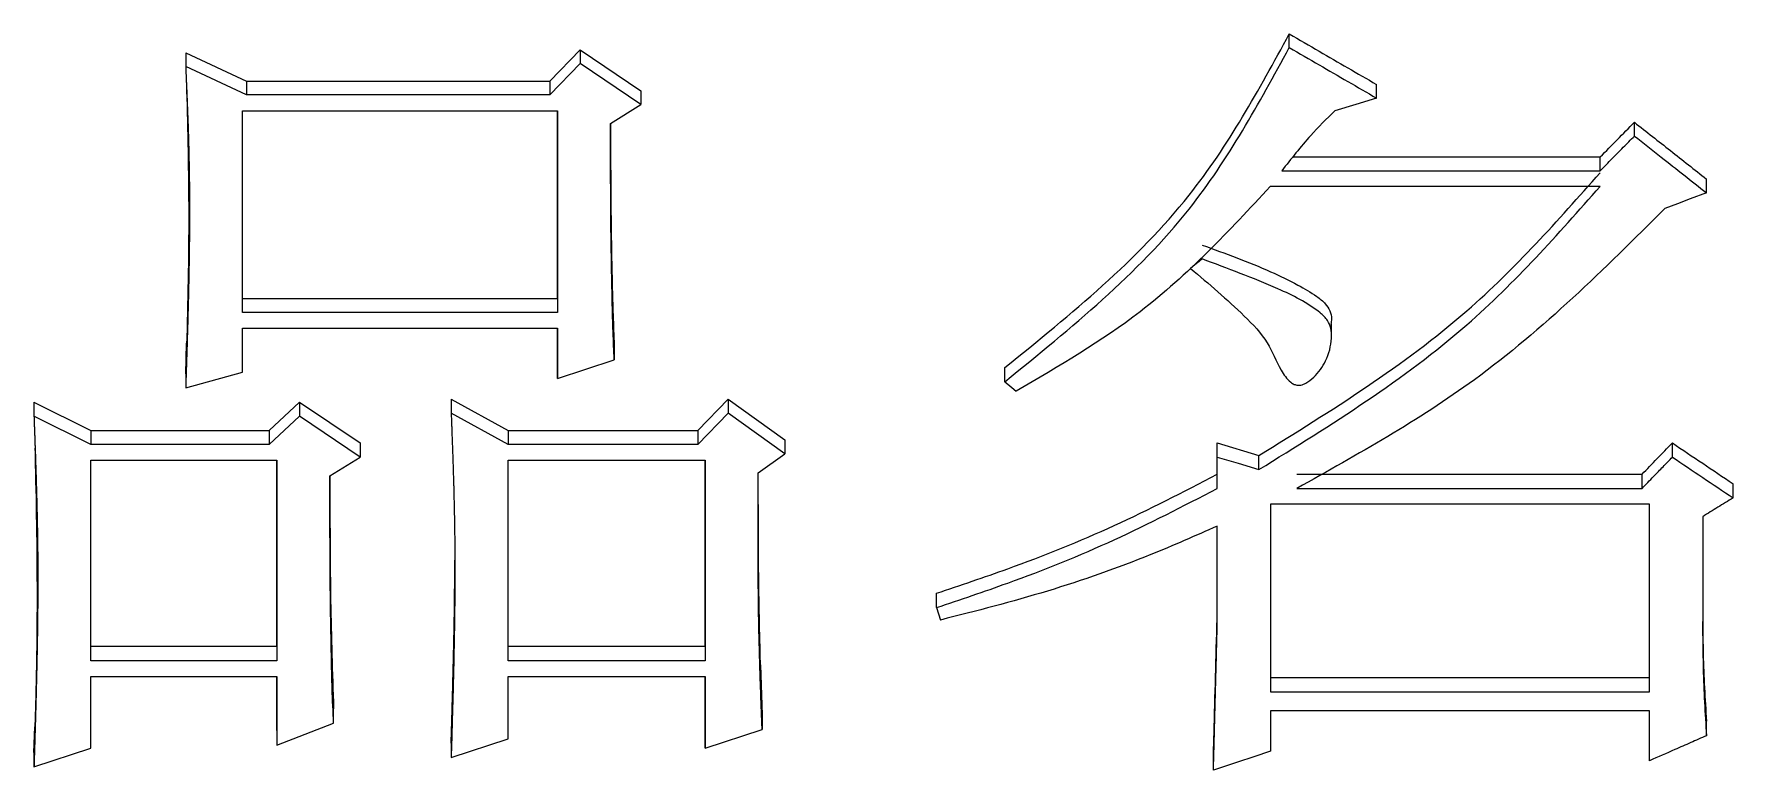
# Model space of a CAD drawing. Header units: millimetres. Extents: x 2126 to 3741, y 477 to 1658.
# Drawn here: x 2355.715 to 2360.561, y 857.712 to 859.813 of the extents above; entities that cross this region are included whole.
import ezdxf

# ---------------------------------------------------------------- set-up
doc = ezdxf.new("R2010")
doc.units = ezdxf.units.MM

msp = doc.modelspace()

# ---------------------------------------------------------------- linework, layer by layer
at = {"color": 7, "linetype": 'Continuous', "lineweight": 25}
for p, q in [((2359.2954, 859.7746), (2359.2954, 859.8134)), ((2356.1476, 859.7593), (2356.1476, 859.7204)), ((2356.1476, 859.7593), (2356.3207, 859.6782)), ((2357.1861, 859.6783), (2357.2726, 859.7683)), ((2357.2726, 859.7683), (2357.2726, 859.7295)), ((2357.2726, 859.7683), (2357.4457, 859.6512)), ((2356.3207, 859.6393), (2356.1476, 859.7204)), ((2357.2726, 859.7295), (2357.1861, 859.6393)), ((2357.4457, 859.6122), (2357.2726, 859.7295)), ((2356.3207, 859.6782), (2357.1861, 859.6783)), ((2356.3207, 859.6782), (2356.3207, 859.6393)), ((2357.1861, 859.6783), (2357.1861, 859.6393)), ((2359.5443, 859.6303), (2359.5443, 859.6693)), ((2357.1861, 859.6393), (2356.3207, 859.6393)), ((2357.3592, 859.5581), (2357.4457, 859.6122)), ((2357.4457, 859.6512), (2357.4457, 859.6122)), ((2356.3099, 859.5942), (2357.2077, 859.5942)), ((2360.2798, 859.5221), (2360.2798, 859.5612)), ((2359.2738, 859.423), (2360.1825, 859.423)), ((2359.3052, 859.4623), (2360.1825, 859.4623)), ((2360.1825, 859.423), (2360.1825, 859.4623)), ((2360.1824, 859.378), (2359.2413, 859.378)), ((2360.4854, 859.36), (2360.4854, 859.3993)), ((2356.3099, 859.058), (2357.2077, 859.058)), ((2357.2077, 859.058), (2357.2077, 859.0183)), ((2357.2077, 859.0183), (2356.3099, 859.0183)), ((2359.4157, 858.9451), (2359.4157, 858.9855)), ((2356.3099, 858.9733), (2357.2077, 858.9734)), ((2356.3099, 858.8477), (2356.3099, 858.9733)), ((2357.2077, 858.9734), (2357.2077, 858.8297)), ((2357.2077, 858.8698), (2357.2077, 858.9734)), ((2356.1476, 858.8429), (2356.1501, 858.9306)), ((2357.37, 858.9235), (2357.37, 858.8836)), ((2356.1476, 858.8028), (2356.3099, 858.8477)), ((2356.1476, 858.8429), (2356.1476, 858.8028)), ((2357.2077, 858.8297), (2357.37, 858.8836)), ((2357.2077, 858.8297), (2357.2077, 858.8698)), ((2358.4841, 858.8208), (2358.4841, 858.8608)), ((2355.7149, 858.7622), (2355.7149, 858.7221)), ((2355.7149, 858.7622), (2355.8772, 858.6817)), ((2356.3856, 858.6817), (2356.4721, 858.7622)), ((2356.4721, 858.7622), (2356.4721, 858.7221)), ((2356.4721, 858.7622), (2356.6452, 858.6459)), ((2356.9048, 858.7712), (2356.9048, 858.7311)), ((2356.9048, 858.7712), (2357.0671, 858.6817)), ((2357.608, 858.6817), (2357.6945, 858.7712)), ((2357.6945, 858.7712), (2357.6945, 858.7311)), ((2357.6945, 858.7712), (2357.8568, 858.6548)), ((2355.8772, 858.6414), (2355.7149, 858.7221)), ((2356.4721, 858.7221), (2356.3856, 858.6414)), ((2356.6452, 858.6056), (2356.4721, 858.7221)), ((2357.0671, 858.6414), (2356.9048, 858.7311)), ((2357.6945, 858.7311), (2357.608, 858.6414)), ((2357.8568, 858.6145), (2357.6945, 858.7311)), ((2355.8772, 858.6817), (2355.8772, 858.6414)), ((2355.8772, 858.6817), (2356.3856, 858.6817)), ((2356.3856, 858.6817), (2356.3856, 858.6414)), ((2356.6452, 858.6459), (2356.6452, 858.6056)), ((2357.0671, 858.6817), (2357.0671, 858.6414)), ((2357.0671, 858.6817), (2357.608, 858.6817)), ((2357.608, 858.6817), (2357.608, 858.6414)), ((2357.8568, 858.6548), (2357.8568, 858.6145)), ((2359.0899, 858.6056), (2359.0899, 858.6459)), ((2359.0899, 858.5564), (2359.0899, 858.6459)), ((2359.0899, 858.6459), (2359.2088, 858.6101)), ((2360.388, 858.6056), (2360.388, 858.6459)), ((2356.3856, 858.6414), (2355.8772, 858.6414)), ((2355.8772, 858.5966), (2356.4072, 858.5966)), ((2355.8772, 858.0242), (2355.8772, 858.5966)), ((2356.4072, 858.5966), (2356.4072, 858.0242)), ((2356.4072, 858.0653), (2356.4072, 858.5966)), ((2356.5587, 858.5518), (2356.6452, 858.6056)), ((2357.608, 858.6414), (2357.0671, 858.6414)), ((2357.0671, 858.5966), (2357.6296, 858.5966)), ((2357.0671, 858.0242), (2357.0671, 858.5966)), ((2357.6296, 858.5966), (2357.6296, 858.0242)), ((2357.6296, 858.0653), (2357.6296, 858.5966)), ((2357.781, 858.5608), (2357.8568, 858.6145)), ((2359.0899, 858.516), (2359.0899, 858.6056)), ((2359.2088, 858.5698), (2359.2088, 858.6101)), ((2359.0899, 858.516), (2359.0899, 858.5564)), ((2359.3171, 858.5564), (2360.3015, 858.5564)), ((2360.3015, 858.516), (2360.3015, 858.5564)), ((2359.3171, 858.516), (2360.3015, 858.516)), ((2360.5611, 858.4891), (2360.5611, 858.5296)), ((2359.2414, 858.4712), (2359.2414, 857.935)), ((2360.3231, 858.4712), (2359.2414, 858.4712)), ((2360.3231, 857.935), (2360.3231, 858.4712)), ((2360.3231, 857.9762), (2360.3231, 858.4712)), ((2359.0899, 858.1225), (2359.0899, 858.4086)), ((2359.0899, 858.1634), (2359.0899, 858.4086)), ((2360.4746, 858.4354), (2360.4746, 858.0957)), ((2358.2895, 858.1761), (2358.2895, 858.2169)), ((2358.2895, 858.1761), (2358.3003, 858.1403)), ((2359.0899, 858.1225), (2359.0899, 858.1634)), ((2360.4746, 858.0957), (2360.4746, 858.1366)), ((2355.8772, 858.0653), (2356.4072, 858.0653)), ((2356.4072, 858.0653), (2356.4072, 858.0242)), ((2357.0671, 858.0653), (2357.6296, 858.0653)), ((2357.6296, 858.0653), (2357.6296, 858.0242)), ((2356.4072, 858.0242), (2355.8772, 858.0242)), ((2357.6296, 858.0242), (2357.0671, 858.0242)), ((2355.8772, 857.9796), (2356.4072, 857.9796)), ((2355.8772, 857.7744), (2355.8772, 857.9796)), ((2356.4072, 857.8247), (2356.4072, 857.9796)), ((2356.4072, 857.9796), (2356.4073, 857.7834)), ((2357.0671, 857.8012), (2357.0671, 857.9796)), ((2357.0671, 857.9796), (2357.6296, 857.9796)), ((2357.6296, 857.9796), (2357.6296, 857.7745)), ((2357.6296, 857.8158), (2357.6296, 857.9796)), ((2357.7876, 858.0123), (2357.7919, 857.8693)), ((2359.2414, 857.9762), (2360.3231, 857.9762)), ((2360.3231, 857.935), (2360.3231, 857.9762)), ((2359.2414, 857.935), (2360.3231, 857.935)), ((2356.5695, 857.8458), (2356.5695, 857.8871)), ((2357.7919, 857.8693), (2357.7919, 857.8279)), ((2360.3231, 857.8815), (2359.2414, 857.8815)), ((2359.2414, 857.8815), (2359.2414, 857.7656)), ((2360.3231, 857.7388), (2360.3231, 857.8815)), ((2360.3231, 857.7803), (2360.3231, 857.8815)), ((2355.7149, 857.7624), (2355.7174, 857.8353)), ((2356.4073, 857.7834), (2356.5695, 857.8458)), ((2356.4072, 857.8247), (2356.4073, 857.7834)), ((2357.6296, 857.7745), (2357.7919, 857.8279)), ((2360.4854, 857.8101), (2360.4854, 857.8515)), ((2355.7149, 857.721), (2355.8772, 857.7744)), ((2356.9048, 857.7891), (2356.9049, 857.7477)), ((2356.9049, 857.7477), (2357.0671, 857.8012)), ((2357.6296, 857.7745), (2357.6296, 857.8158)), ((2360.3231, 857.7388), (2360.3231, 857.7803)), ((2355.7149, 857.7624), (2355.7149, 857.721)), ((2359.0791, 857.7121), (2359.0791, 857.7536))]:
    msp.add_line(p, q, dxfattribs=at)
at = {"color": 7, "linetype": 'Continuous', "lineweight": 25, "flags": 128}
for points in [[(2359.5443, 859.6303), (2359.4848, 859.6122), (2359.4253, 859.5942)], [(2360.4854, 859.36), (2360.4391, 859.3425), (2360.4027, 859.3288), (2360.3664, 859.315)], [(2359.0467, 859.1711), (2359.0384, 859.1642), (2359.0263, 859.1541), (2359.0141, 859.144)], [(2358.4841, 858.8208), (2358.4924, 858.814), (2358.5044, 858.804), (2358.5165, 858.7939)], [(2359.0899, 858.6056), (2359.1494, 858.5877), (2359.2088, 858.5698)], [(2359.2414, 857.7656), (2359.1944, 857.7501), (2359.1474, 857.7346), (2359.0791, 857.7121)]]:
    msp.add_lwpolyline(points, dxfattribs=at)
at = {"color": 7, "linetype": 'Continuous', "lineweight": 25}
for points, knots in [([(2358.4841, 858.8608), (2358.6737, 859.0146), (2359.0088, 859.2866), (2359.2086, 859.6539), (2359.2954, 859.8134)], [0, 0, 0, 0, 0.5655965, 1, 1, 1, 1]), ([(2359.2954, 859.8134), (2359.3239, 859.7969), (2359.3796, 859.7646), (2359.4626, 859.7166), (2359.517, 859.685), (2359.5443, 859.6693)], [0, 0, 0, 0, 0.343588, 0.671794, 1, 1, 1, 1]), ([(2358.4841, 858.8208), (2358.6737, 858.9748), (2359.0088, 859.2472), (2359.2086, 859.6149), (2359.2954, 859.7746)], [0, 0, 0, 0, 0.565519, 1, 1, 1, 1]), ([(2359.2954, 859.7746), (2359.3239, 859.7581), (2359.3796, 859.7258), (2359.4626, 859.6777), (2359.517, 859.6461), (2359.5443, 859.6303)], [0, 0, 0, 0, 0.343461, 0.671731, 1, 1, 1, 1]), ([(2356.1476, 859.7204), (2356.1479, 859.7139), (2356.1485, 859.7009), (2356.1491, 859.6847), (2356.1498, 859.6684), (2356.1504, 859.6555), (2356.151, 859.6392), (2356.1516, 859.6262), (2356.1522, 859.61), (2356.1527, 859.597), (2356.1533, 859.5807), (2356.1538, 859.5677), (2356.1544, 859.5515), (2356.1548, 859.5385), (2356.1553, 859.5223), (2356.1557, 859.5093), (2356.1561, 859.493), (2356.1565, 859.4801), (2356.1569, 859.4638), (2356.1571, 859.4508), (2356.1574, 859.4378), (2356.1576, 859.4249), (2356.1578, 859.4119), (2356.158, 859.3956), (2356.1582, 859.3827), (2356.1583, 859.3664), (2356.1584, 859.3534), (2356.1585, 859.3372), (2356.1585, 859.3242), (2356.1586, 859.308), (2356.1585, 859.295), (2356.1585, 859.2788), (2356.1583, 859.2431), (2356.1579, 859.1977), (2356.1572, 859.1523), (2356.1567, 859.1264), (2356.1564, 859.1102), (2356.156, 859.094), (2356.1557, 859.081), (2356.1554, 859.0649), (2356.1551, 859.0519), (2356.1546, 859.0357), (2356.1543, 859.0227), (2356.1539, 859.0066), (2356.1535, 858.9936), (2356.1531, 858.9774), (2356.1527, 858.9645), (2356.1522, 858.9483), (2356.1518, 858.9353), (2356.1514, 858.9224), (2356.151, 858.9095), (2356.1506, 858.8965), (2356.1501, 858.8803), (2356.1497, 858.8674), (2356.1492, 858.8512), (2356.1488, 858.8383), (2356.1482, 858.8211), (2356.1479, 858.8103), (2356.1476, 858.8028)], [0, 0, 0, 0, 0.021203, 0.042406, 0.053008, 0.074211, 0.084813, 0.106016, 0.116618, 0.137821, 0.148423, 0.169626, 0.180228, 0.201431, 0.212032, 0.233236, 0.243837, 0.265041, 0.275642, 0.296845, 0.307447, 0.318049, 0.339252, 0.349854, 0.371057, 0.381659, 0.402862, 0.413463, 0.434667, 0.445268, 0.466472, 0.477073, 0.498276, 0.58309, 0.625497, 0.6467, 0.667903, 0.678505, 0.699708, 0.71031, 0.731513, 0.742115, 0.763318, 0.773919, 0.795123, 0.805724, 0.826928, 0.837529, 0.858732, 0.869334, 0.879936, 0.901139, 0.911741, 0.932944, 0.943545, 0.964749, 0.97535, 1, 1, 1, 1]), ([(2356.1495, 859.675), (2356.1495, 859.6748), (2356.1495, 859.6744), (2356.1497, 859.6682), (2356.1533, 859.5486), (2356.1591, 859.2804), (2356.1533, 859.0483), (2356.1503, 858.9256)], [0, 0, 0, 0, 0.005847, 0.012184, 0.043679, 0.493973, 1, 1, 1, 1]), ([(2356.3099, 859.0183), (2356.3099, 859.1141), (2356.3099, 859.3058), (2356.3099, 859.4981), (2356.3099, 859.5942)], [0, 0, 0, 0, 0.499996, 1, 1, 1, 1]), ([(2357.2077, 859.5942), (2357.2077, 859.4981), (2357.2077, 859.3059), (2357.2077, 859.1141), (2357.2077, 859.0183)], [0, 0, 0, 0, 0.499996, 1, 1, 1, 1]), ([(2357.2077, 859.058), (2357.2077, 859.1538), (2357.2077, 859.3323), (2357.2077, 859.5112), (2357.2077, 859.5942)], [0, 0, 0, 0, 0.536358, 1, 1, 1, 1]), ([(2359.4253, 859.5942), (2359.402, 859.571), (2359.3631, 859.5323), (2359.3141, 859.474), (2359.2873, 859.44), (2359.2738, 859.423)], [0, 0, 0, 0, 0.429081, 0.714347, 1, 1, 1, 1]), ([(2357.37, 858.8836), (2357.3689, 858.9096), (2357.3675, 858.9422), (2357.3661, 858.9813), (2357.3655, 859.0009), (2357.3645, 859.04), (2357.3628, 859.1248), (2357.361, 859.2162), (2357.3605, 859.288), (2357.3603, 859.3109), (2357.3602, 859.324), (2357.3601, 859.3338), (2357.3601, 859.3436), (2357.36, 859.3534), (2357.3599, 859.3632), (2357.3599, 859.373), (2357.3598, 859.3828), (2357.3598, 859.3926), (2357.3597, 859.4024), (2357.3597, 859.4122), (2357.3596, 859.4253), (2357.3596, 859.4383), (2357.3595, 859.4514), (2357.3595, 859.4612), (2357.3594, 859.4694), (2357.3594, 859.4759), (2357.3594, 859.4809), (2357.3594, 859.4858), (2357.3594, 859.4907), (2357.3593, 859.4972), (2357.3593, 859.5037), (2357.3593, 859.5103), (2357.3593, 859.5152), (2357.3593, 859.5201), (2357.3593, 859.525), (2357.3592, 859.5299), (2357.3592, 859.5348), (2357.3592, 859.5397), (2357.3592, 859.5446), (2357.3592, 859.5508), (2357.3592, 859.5553), (2357.3592, 859.5581)], [0, 0, 0, 0, 0.11615, 0.145188, 0.174226, 0.203263, 0.319414, 0.551716, 0.609791, 0.638828, 0.653347, 0.667866, 0.682385, 0.696903, 0.711422, 0.725941, 0.74046, 0.754979, 0.769497, 0.784016, 0.798535, 0.827572, 0.842091, 0.85661, 0.871129, 0.878388, 0.885648, 0.892907, 0.900166, 0.907426, 0.921944, 0.929204, 0.936463, 0.943723, 0.950982, 0.958241, 0.965501, 0.97276, 0.98002, 0.987279, 1, 1, 1, 1]), ([(2357.3593, 859.5582), (2357.3594, 859.5189), (2357.3596, 859.4534), (2357.3601, 859.3814), (2357.3603, 859.3455), (2357.3604, 859.3324), (2357.3605, 859.3193), (2357.3606, 859.3063), (2357.3609, 859.2834), (2357.3617, 859.2149), (2357.3637, 859.0915), (2357.3678, 858.9815), (2357.37, 858.9235)], [0, 0, 0, 0, 0.185547, 0.308981, 0.33984, 0.355269, 0.370698, 0.401556, 0.416986, 0.478702, 0.725572, 1, 1, 1, 1]), ([(2360.1825, 859.4623), (2360.1987, 859.4788), (2360.2312, 859.5118), (2360.2636, 859.5447), (2360.2798, 859.5612)], [0, 0, 0, 0, 0.500002, 1, 1, 1, 1]), ([(2360.1825, 859.423), (2360.1938, 859.4345), (2360.2156, 859.4568), (2360.2481, 859.4898), (2360.2693, 859.5113), (2360.2798, 859.5221)], [0, 0, 0, 0, 0.347839, 0.673919, 1, 1, 1, 1]), ([(2360.2798, 859.5612), (2360.3141, 859.5343), (2360.3826, 859.4803), (2360.4511, 859.4263), (2360.4854, 859.3993)], [0, 0, 0, 0, 0.5, 1, 1, 1, 1]), ([(2360.2798, 859.5221), (2360.3054, 859.502), (2360.3524, 859.4648), (2360.4209, 859.4108), (2360.4639, 859.3769), (2360.4854, 859.36)], [0, 0, 0, 0, 0.373043, 0.686521, 1, 1, 1, 1]), ([(2359.2413, 859.378), (2359.1239, 859.2518), (2358.9126, 859.0245), (2358.6384, 858.8649), (2358.5165, 858.7939)], [0, 0, 0, 0, 0.555264, 1, 1, 1, 1]), ([(2359.2088, 858.6101), (2359.4158, 858.7385), (2359.7822, 858.9657), (2360.0611, 859.2804), (2360.1824, 859.4173)], [0, 0, 0, 0, 0.5650571, 1, 1, 1, 1]), ([(2359.2088, 858.5698), (2359.4159, 858.6983), (2359.7823, 858.9258), (2360.0611, 859.2409), (2360.1824, 859.378)], [0, 0, 0, 0, 0.564995, 1, 1, 1, 1]), ([(2360.3663, 859.315), (2360.1936, 859.1427), (2359.8825, 858.8323), (2359.4911, 858.6135), (2359.317, 858.5161)], [0, 0, 0, 0, 0.555354, 1, 1, 1, 1]), ([(2359.0467, 859.2107), (2359.1127, 859.187), (2359.2059, 859.1535), (2359.3136, 859.101), (2359.3661, 859.0708), (2359.3979, 859.046), (2359.4122, 859.0234), (2359.417, 859.0028), (2359.4149, 858.9902), (2359.4141, 858.9854)], [0, 0, 0, 0, 0.456256, 0.645146, 0.784685, 0.856115, 0.910986, 0.965761, 1, 1, 1, 1]), ([(2359.0141, 859.144), (2359.0661, 859.1), (2359.1441, 859.0341), (2359.2362, 858.9377), (2359.2629, 858.8661), (2359.2899, 858.8252), (2359.3087, 858.813), (2359.3189, 858.8101), (2359.3305, 858.8109), (2359.3472, 858.8179), (2359.3738, 858.8395), (2359.4045, 858.8818), (2359.4167, 858.9321), (2359.4158, 858.9719), (2359.4051, 858.998), (2359.3575, 859.0418), (2359.2356, 859.1009), (2359.1194, 859.1441), (2359.0467, 859.1711)], [0, 0, 0, 0, 0.187598, 0.281274, 0.36356, 0.404899, 0.415318, 0.423915, 0.432542, 0.445489, 0.471595, 0.525453, 0.589419, 0.616919, 0.639175, 0.667927, 0.792344, 1, 1, 1, 1]), ([(2355.7149, 858.7221), (2355.7151, 858.7183), (2355.7153, 858.7108), (2355.7157, 858.6996), (2355.7161, 858.6884), (2355.7165, 858.6771), (2355.7169, 858.6659), (2355.7173, 858.6546), (2355.7177, 858.6434), (2355.7181, 858.6322), (2355.7185, 858.6209), (2355.7189, 858.6097), (2355.7193, 858.5984), (2355.7196, 858.5872), (2355.7199, 858.5778), (2355.7202, 858.5685), (2355.7205, 858.5591), (2355.7209, 858.5479), (2355.7213, 858.5329), (2355.7218, 858.5179), (2355.7223, 858.4992), (2355.7228, 858.4805), (2355.7233, 858.458), (2355.7239, 858.4356), (2355.7243, 858.4131), (2355.7247, 858.3907), (2355.7251, 858.3682), (2355.7253, 858.3495), (2355.7255, 858.3308), (2355.7256, 858.3121), (2355.7258, 858.2897), (2355.7258, 858.2673), (2355.7258, 858.2448), (2355.7257, 858.2), (2355.7252, 858.1327), (2355.724, 858.0655), (2355.723, 858.0132), (2355.7223, 857.9834), (2355.7216, 857.9535), (2355.721, 857.9311), (2355.7205, 857.9125), (2355.7202, 857.8976), (2355.7199, 857.8882), (2355.7196, 857.8789), (2355.7194, 857.8696), (2355.7191, 857.8584), (2355.7187, 857.8472), (2355.7185, 857.8379), (2355.7182, 857.8286), (2355.7179, 857.8193), (2355.7176, 857.8081), (2355.7173, 857.7988), (2355.7171, 857.7913), (2355.7169, 857.7857), (2355.7167, 857.7801), (2355.7166, 857.7746), (2355.7164, 857.769), (2355.7162, 857.7634), (2355.7161, 857.7578), (2355.7159, 857.7522), (2355.7158, 857.7475), (2355.7156, 857.7429), (2355.7155, 857.7382), (2355.7153, 857.7326), (2355.7151, 857.7268), (2355.715, 857.7229), (2355.7149, 857.721)], [0, 0, 0, 0, 0.011199, 0.022398, 0.033596, 0.044795, 0.055994, 0.067193, 0.078392, 0.089591, 0.100789, 0.111988, 0.123187, 0.134386, 0.145585, 0.151184, 0.162383, 0.173582, 0.184781, 0.207178, 0.218377, 0.240775, 0.263172, 0.28557, 0.307968, 0.330365, 0.352763, 0.375161, 0.38636, 0.408757, 0.431155, 0.453553, 0.47595, 0.498348, 0.587939, 0.67753, 0.699928, 0.744723, 0.767121, 0.789519, 0.811916, 0.823115, 0.834314, 0.839913, 0.851112, 0.862311, 0.87351, 0.884709, 0.890308, 0.901507, 0.912706, 0.923905, 0.929504, 0.935103, 0.940703, 0.946302, 0.951902, 0.957501, 0.9631, 0.9687, 0.974299, 0.977099, 0.982698, 0.988298, 0.994149, 1, 1, 1, 1]), ([(2356.9048, 858.7311), (2356.905, 858.7263), (2356.9053, 858.719), (2356.9057, 858.7094), (2356.9059, 858.7022), (2356.9062, 858.695), (2356.9065, 858.6878), (2356.9067, 858.6806), (2356.907, 858.6734), (2356.9072, 858.6662), (2356.9075, 858.659), (2356.9078, 858.6518), (2356.908, 858.6446), (2356.9083, 858.6374), (2356.9085, 858.6302), (2356.9089, 858.6206), (2356.9092, 858.611), (2356.9095, 858.6014), (2356.9098, 858.5942), (2356.91, 858.587), (2356.9102, 858.5798), (2356.9105, 858.5726), (2356.9107, 858.5654), (2356.9109, 858.5582), (2356.9112, 858.551), (2356.9114, 858.5438), (2356.9116, 858.5366), (2356.9118, 858.5294), (2356.9121, 858.5198), (2356.9123, 858.5102), (2356.9126, 858.5006), (2356.9128, 858.4934), (2356.9131, 858.479), (2356.9138, 858.4478), (2356.9145, 858.4094), (2356.9149, 858.3758), (2356.9151, 858.3591), (2356.9152, 858.3495), (2356.9152, 858.3423), (2356.9153, 858.3351), (2356.9153, 858.3279), (2356.9153, 858.3207), (2356.9153, 858.3135), (2356.9154, 858.3063), (2356.9154, 858.2967), (2356.9154, 858.2871), (2356.9154, 858.2775), (2356.9154, 858.2703), (2356.9154, 858.2632), (2356.9153, 858.256), (2356.9153, 858.2488), (2356.9153, 858.2416), (2356.9152, 858.2344), (2356.9152, 858.2272), (2356.9152, 858.22), (2356.9151, 858.2128), (2356.9151, 858.2057), (2356.915, 858.1985), (2356.9149, 858.1913), (2356.9149, 858.1841), (2356.9148, 858.1745), (2356.9147, 858.1649), (2356.9146, 858.1554), (2356.9145, 858.1482), (2356.9144, 858.141), (2356.9143, 858.1338), (2356.9142, 858.1266), (2356.9139, 858.1123), (2356.9134, 858.0811), (2356.9127, 858.0428), (2356.912, 858.0093), (2356.9116, 857.9926), (2356.9113, 857.983), (2356.9112, 857.9759), (2356.911, 857.9687), (2356.9108, 857.9615), (2356.9106, 857.9543), (2356.9104, 857.9448), (2356.9102, 857.9352), (2356.9099, 857.9256), (2356.9097, 857.9185), (2356.9095, 857.9113), (2356.9093, 857.9041), (2356.9091, 857.897), (2356.9089, 857.8898), (2356.9087, 857.8826), (2356.9085, 857.8754), (2356.9083, 857.8683), (2356.9081, 857.8611), (2356.9079, 857.8539), (2356.9077, 857.8444), (2356.9074, 857.8348), (2356.9071, 857.8253), (2356.9069, 857.8181), (2356.9067, 857.8109), (2356.9065, 857.8038), (2356.9063, 857.7966), (2356.9061, 857.7894), (2356.9059, 857.7823), (2356.9057, 857.7751), (2356.9054, 857.7679), (2356.9052, 857.7588), (2356.905, 857.7521), (2356.9049, 857.7477)], [0, 0, 0, 0, 0.014617, 0.021926, 0.029235, 0.036543, 0.043852, 0.051161, 0.058469, 0.065778, 0.073086, 0.080395, 0.087704, 0.095012, 0.102321, 0.10963, 0.124247, 0.131556, 0.138864, 0.146173, 0.153482, 0.16079, 0.168099, 0.175407, 0.182716, 0.190025, 0.197333, 0.204642, 0.211951, 0.226568, 0.233877, 0.241185, 0.248494, 0.277729, 0.336198, 0.365433, 0.38005, 0.387359, 0.394667, 0.401976, 0.409284, 0.416593, 0.423902, 0.43121, 0.438519, 0.453136, 0.460445, 0.467754, 0.475062, 0.482371, 0.48968, 0.496988, 0.504297, 0.511606, 0.518914, 0.526223, 0.533531, 0.54084, 0.548149, 0.555457, 0.562766, 0.577383, 0.584692, 0.592001, 0.599309, 0.606618, 0.613927, 0.621235, 0.65047, 0.708939, 0.738174, 0.752791, 0.7601, 0.767408, 0.774717, 0.782026, 0.789334, 0.796643, 0.81126, 0.818569, 0.825877, 0.833186, 0.840495, 0.847803, 0.855112, 0.862421, 0.869729, 0.877038, 0.884347, 0.891655, 0.898964, 0.913581, 0.92089, 0.928198, 0.935507, 0.942816, 0.950124, 0.957433, 0.964742, 0.97205, 0.979359, 0.986668, 1, 1, 1, 1]), ([(2360.3015, 858.5564), (2360.3159, 858.5713), (2360.3447, 858.6012), (2360.3736, 858.631), (2360.388, 858.6459)], [0, 0, 0, 0, 0.500002, 1, 1, 1, 1]), ([(2360.388, 858.6459), (2360.4169, 858.6265), (2360.4746, 858.5877), (2360.5322, 858.549), (2360.5611, 858.5296)], [0, 0, 0, 0, 0.500001, 1, 1, 1, 1]), ([(2355.7177, 858.6305), (2355.7177, 858.6305), (2355.7177, 858.6306), (2355.7177, 858.6295), (2355.7178, 858.623), (2355.7209, 858.4918), (2355.7251, 858.2688), (2355.7226, 858.04), (2355.7203, 857.9345), (2355.7192, 857.8949), (2355.7186, 857.8736), (2355.718, 857.8516), (2355.7177, 857.8417), (2355.7175, 857.8347)], [0, 0, 0, 0, 0.001108, 0.003185, 0.012795, 0.037738, 0.513809, 0.780002, 0.865995, 0.905439, 0.93475, 0.954139, 1, 1, 1, 1]), ([(2360.3015, 858.516), (2360.3126, 858.5275), (2360.3326, 858.5482), (2360.3615, 858.5781), (2360.3792, 858.5964), (2360.388, 858.6056)], [0, 0, 0, 0, 0.38646, 0.693229, 1, 1, 1, 1]), ([(2360.388, 858.6056), (2360.4169, 858.5862), (2360.4746, 858.5474), (2360.5322, 858.5085), (2360.5611, 858.4891)], [0, 0, 0, 0, 0.499999, 1, 1, 1, 1]), ([(2356.5695, 857.8458), (2356.568, 857.8787), (2356.5658, 857.9282), (2356.5643, 857.986), (2356.5637, 858.0149), (2356.5631, 858.0438), (2356.5614, 858.1305), (2356.5602, 858.2173), (2356.5597, 858.2917), (2356.5597, 858.3041), (2356.5596, 858.3165), (2356.5595, 858.329), (2356.5594, 858.3393), (2356.5594, 858.3496), (2356.5593, 858.36), (2356.5593, 858.3724), (2356.5592, 858.3848), (2356.5591, 858.3952), (2356.5591, 858.4055), (2356.5591, 858.4159), (2356.559, 858.4283), (2356.559, 858.4386), (2356.559, 858.449), (2356.5589, 858.4593), (2356.5589, 858.4697), (2356.5589, 858.478), (2356.5589, 858.4842), (2356.5588, 858.4904), (2356.5588, 858.4956), (2356.5588, 858.5007), (2356.5588, 858.5059), (2356.5588, 858.5121), (2356.5588, 858.5173), (2356.5588, 858.5225), (2356.5587, 858.5277), (2356.5587, 858.5339), (2356.5587, 858.539), (2356.5587, 858.545), (2356.5587, 858.5489), (2356.5587, 858.5518)], [0, 0, 0, 0, 0.14049, 0.210735, 0.245858, 0.263419, 0.333664, 0.614647, 0.632209, 0.64977, 0.667331, 0.684892, 0.702453, 0.711234, 0.728795, 0.746356, 0.763917, 0.781479, 0.790259, 0.80782, 0.825382, 0.842943, 0.851723, 0.869285, 0.886846, 0.895626, 0.904407, 0.913188, 0.921968, 0.926358, 0.935139, 0.94392, 0.9527, 0.957091, 0.965871, 0.974652, 0.983432, 0.987823, 1, 1, 1, 1]), ([(2356.5588, 858.5519), (2356.559, 858.4991), (2356.5593, 858.38), (2356.5606, 858.1582), (2356.5662, 857.9897), (2356.5695, 857.8871)], [0, 0, 0, 0, 0.237866, 0.536241, 1, 1, 1, 1]), ([(2357.7919, 857.8279), (2357.7916, 857.8361), (2357.7909, 857.8524), (2357.79, 857.8768), (2357.789, 857.9012), (2357.7881, 857.9256), (2357.7873, 857.95), (2357.7864, 857.9745), (2357.7848, 858.0234), (2357.7833, 858.0804), (2357.7822, 858.1375), (2357.7817, 858.1661), (2357.7815, 858.1865), (2357.7812, 858.2069), (2357.781, 858.2313), (2357.7808, 858.2558), (2357.7807, 858.2803), (2357.7806, 858.3048), (2357.7805, 858.3293), (2357.7805, 858.3498), (2357.7805, 858.3702), (2357.7805, 858.3906), (2357.7805, 858.411), (2357.7805, 858.4274), (2357.7806, 858.4396), (2357.7806, 858.4519), (2357.7806, 858.4642), (2357.7807, 858.4764), (2357.7807, 858.4887), (2357.7808, 858.501), (2357.7808, 858.5132), (2357.7809, 858.5234), (2357.7809, 858.5316), (2357.7809, 858.5367), (2357.781, 858.5418), (2357.781, 858.547), (2357.781, 858.5536), (2357.781, 858.5582), (2357.781, 858.5608)], [0, 0, 0, 0, 0.033402, 0.066804, 0.100206, 0.133609, 0.167011, 0.200413, 0.233815, 0.367425, 0.43423, 0.467632, 0.484333, 0.517735, 0.551137, 0.584539, 0.617941, 0.651344, 0.684746, 0.718148, 0.734849, 0.768251, 0.801653, 0.818354, 0.835056, 0.851757, 0.868458, 0.885159, 0.90186, 0.918561, 0.935262, 0.951963, 0.960314, 0.968664, 0.972839, 0.98119, 0.989541, 1, 1, 1, 1]), ([(2358.2895, 858.2169), (2358.3573, 858.2397), (2358.5292, 858.2973), (2358.7993, 858.4059), (2358.9929, 858.5061), (2359.0899, 858.5564)], [0, 0, 0, 0, 0.245346, 0.6215, 1, 1, 1, 1]), ([(2357.7878, 857.9829), (2357.7878, 857.9829), (2357.7879, 857.983), (2357.7879, 857.9841), (2357.7878, 857.9868), (2357.786, 858.0605), (2357.7821, 858.2105), (2357.7811, 858.3699), (2357.781, 858.4549), (2357.781, 858.4984), (2357.781, 858.5148), (2357.781, 858.5254), (2357.7809, 858.5285), (2357.7809, 858.5301)], [0, 0, 0, 0, 0.002488, 0.005643, 0.013438, 0.023457, 0.468961, 0.690761, 0.852883, 0.894614, 0.930819, 0.964705, 1, 1, 1, 1]), ([(2358.2895, 858.1761), (2358.3573, 858.1988), (2358.5292, 858.2565), (2358.7993, 858.3652), (2358.9929, 858.4656), (2359.0899, 858.516)], [0, 0, 0, 0, 0.245289, 0.621469, 1, 1, 1, 1]), ([(2360.5611, 858.4891), (2360.5467, 858.4802), (2360.5178, 858.4623), (2360.489, 858.4444), (2360.4746, 858.4354)], [0, 0, 0, 0, 0.5000001, 1, 1, 1, 1]), ([(2359.0899, 858.4086), (2359.0273, 858.3808), (2358.8696, 858.311), (2358.6065, 858.2185), (2358.4026, 858.1664), (2358.3003, 858.1403)], [0, 0, 0, 0, 0.2475218, 0.622512, 1, 1, 1, 1]), ([(2356.9048, 857.7891), (2356.9051, 857.7987), (2356.9056, 857.813), (2356.9061, 857.8321), (2356.9065, 857.8465), (2356.9069, 857.8608), (2356.9074, 857.8751), (2356.9078, 857.8895), (2356.9082, 857.9038), (2356.9086, 857.9181), (2356.909, 857.9325), (2356.9094, 857.9468), (2356.9097, 857.9612), (2356.9101, 857.9755), (2356.9105, 857.9899), (2356.911, 858.009), (2356.9122, 858.0616), (2356.9133, 858.1142), (2356.9141, 858.1621), (2356.9143, 858.1765), (2356.9145, 858.1909), (2356.9146, 858.2052), (2356.9148, 858.2244), (2356.915, 858.2436), (2356.9152, 858.2627), (2356.9152, 858.2771), (2356.9153, 858.2915), (2356.9153, 858.3029), (2356.9154, 858.3095), (2356.9154, 858.3113)], [0, 0, 0, 0, 0.054977, 0.082465, 0.109954, 0.137442, 0.16493, 0.192419, 0.219907, 0.247396, 0.274884, 0.302372, 0.329861, 0.357349, 0.384838, 0.412326, 0.467303, 0.687211, 0.714699, 0.742188, 0.769676, 0.797165, 0.824653, 0.87963, 0.907118, 0.934607, 0.962095, 0.989584, 1, 1, 1, 1]), ([(2359.0791, 857.7536), (2359.0799, 857.7811), (2359.082, 857.8631), (2359.0856, 857.9996), (2359.0885, 858.1088), (2359.0899, 858.1634)], [0, 0, 0, 0, 0.201645, 0.600822, 1, 1, 1, 1]), ([(2359.0791, 857.7121), (2359.0792, 857.7155), (2359.0794, 857.7207), (2359.0795, 857.7276), (2359.0797, 857.7344), (2359.0799, 857.7413), (2359.0801, 857.7482), (2359.0802, 857.7534), (2359.0804, 857.7602), (2359.0806, 857.7671), (2359.0808, 857.774), (2359.0809, 857.7792), (2359.0811, 857.786), (2359.0813, 857.7929), (2359.0814, 857.7998), (2359.0816, 857.805), (2359.0818, 857.8118), (2359.082, 857.8204), (2359.0823, 857.8342), (2359.0827, 857.848), (2359.0831, 857.8617), (2359.0833, 857.8721), (2359.0837, 857.8858), (2359.0841, 857.8996), (2359.0844, 857.9134), (2359.0847, 857.9237), (2359.0851, 857.9375), (2359.0854, 857.9513), (2359.0858, 857.965), (2359.0861, 857.9754), (2359.0864, 857.9892), (2359.0868, 858.0029), (2359.0872, 858.0167), (2359.0874, 858.0271), (2359.0877, 858.0374), (2359.0879, 858.046), (2359.0882, 858.0546), (2359.0883, 858.0615), (2359.0885, 858.0684), (2359.0887, 858.0736), (2359.0888, 858.0805), (2359.089, 858.0874), (2359.0892, 858.0943), (2359.0893, 858.0994), (2359.0895, 858.1059), (2359.0897, 858.1135), (2359.0899, 858.1195), (2359.0899, 858.1225)], [0, 0, 0, 0, 0.025173, 0.03776, 0.050346, 0.075519, 0.088105, 0.100692, 0.113278, 0.138451, 0.151038, 0.163624, 0.176211, 0.201384, 0.21397, 0.226556, 0.239143, 0.264316, 0.289489, 0.339835, 0.365007, 0.39018, 0.415353, 0.465699, 0.490872, 0.516045, 0.541218, 0.591564, 0.616737, 0.64191, 0.667082, 0.717428, 0.742601, 0.767774, 0.792947, 0.81812, 0.830706, 0.855879, 0.868466, 0.881052, 0.893639, 0.918812, 0.931398, 0.943984, 0.956571, 0.978285, 1, 1, 1, 1]), ([(2360.4746, 858.1366), (2360.4749, 858.1053), (2360.4755, 858.0421), (2360.4795, 857.947), (2360.4834, 857.8833), (2360.4854, 857.8515)], [0, 0, 0, 0, 0.328876, 0.66438, 1, 1, 1, 1]), ([(2360.4746, 858.0957), (2360.4749, 858.0644), (2360.4755, 858.0011), (2360.4795, 857.9059), (2360.4834, 857.842), (2360.4854, 857.8101)], [0, 0, 0, 0, 0.328449, 0.664167, 1, 1, 1, 1]), ([(2360.4854, 857.8101), (2360.4704, 857.8035), (2360.4404, 857.7903), (2360.3863, 857.7666), (2360.3472, 857.7494), (2360.3231, 857.7388)], [0, 0, 0, 0, 0.277507, 0.555013, 1, 1, 1, 1])]:
    msp.add_open_spline(points, degree=3, knots=knots, dxfattribs=at)

doc.saveas('drawing.dxf')
